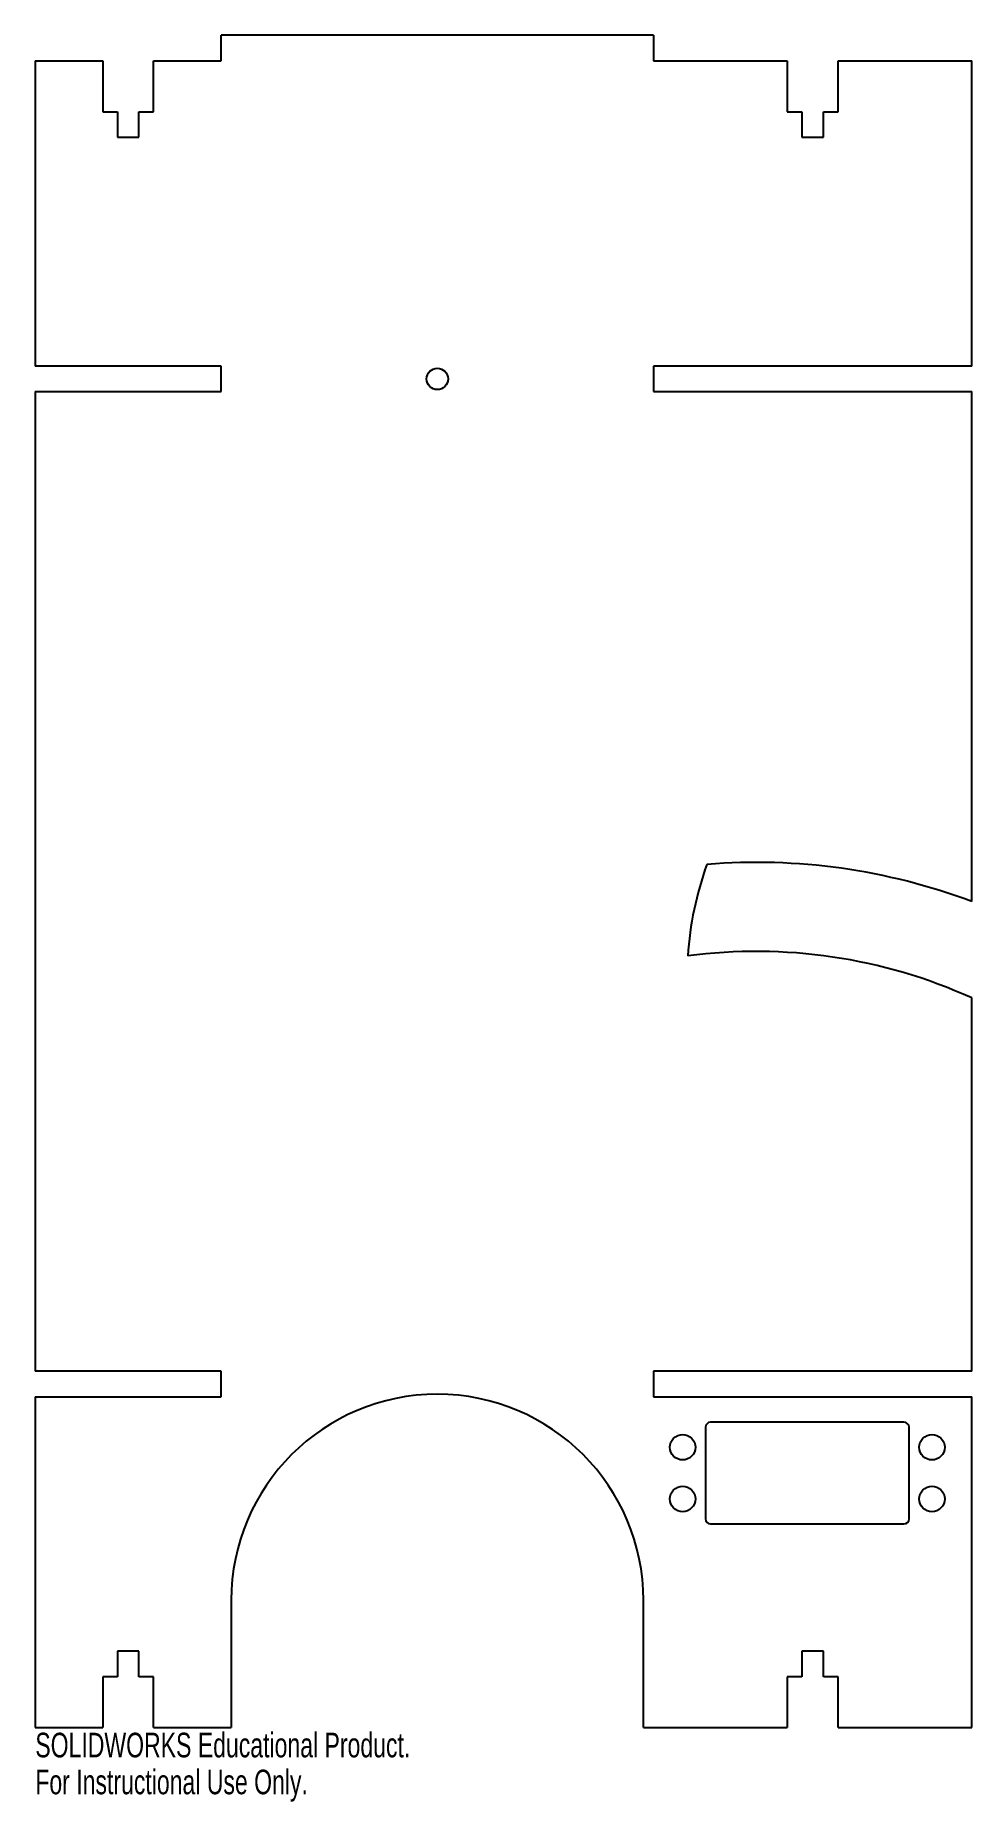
# Model space of a CAD drawing. Header units: millimetres. Extents: x -92 to 92, y -181 to 166.
import ezdxf

# ---------------------------------------------------------------- set-up
doc = ezdxf.new("R2010")
doc.units = ezdxf.units.MM
doc.styles.add('SLDTEXTSTYLE0', font='TXT', dxfattribs={"width": 0.7})

msp = doc.modelspace()

# ---------------------------------------------------------------- linework, layer by layer
at = {"color": 7, "linetype": 'Continuous', "lineweight": 25}
for p, q in [((29.5, 166.25), (-55.5, 166.25)), ((-55.5, 161.25), (-55.5, 166.25)), ((29.5, 166.25), (29.5, 161.25)), ((-92, 161.25), (-78.75, 161.25)), ((-92, 161.25), (-92, 101.25)), ((-78.75, 161.25), (-78.75, 151.25)), ((-68.75, 161.25), (-55.5, 161.25)), ((-68.75, 151.25), (-68.75, 161.25)), ((29.5, 161.25), (55.75, 161.25)), ((55.75, 161.25), (55.75, 151.25)), ((65.75, 161.25), (92, 161.25)), ((65.75, 151.25), (65.75, 161.25)), ((92, 101.25), (92, 161.25)), ((-78.75, 151.25), (-75.85, 151.25)), ((-75.85, 151.25), (-75.85, 146.25)), ((-71.65, 151.25), (-68.75, 151.25)), ((-71.65, 146.25), (-71.65, 151.25)), ((55.75, 151.25), (58.65, 151.25)), ((58.65, 151.25), (58.65, 146.25)), ((62.85, 151.25), (65.75, 151.25)), ((62.85, 146.25), (62.85, 151.25)), ((-75.85, 146.25), (-71.65, 146.25)), ((58.65, 146.25), (62.85, 146.25)), ((-55.5, 101.25), (-92, 101.25)), ((-55.5, 96.25), (-55.5, 101.25)), ((29.5, 101.25), (29.5, 96.25)), ((92, 101.25), (29.5, 101.25)), ((-92, 96.25), (-55.5, 96.25)), ((-92, 96.25), (-92, -96.25)), ((29.5, 96.25), (92, 96.25)), ((92, -3.95), (92, 96.25)), ((92, -96.25), (92, -22.89)), ((-55.5, -96.25), (-92, -96.25)), ((-55.5, -101.25), (-55.5, -96.25)), ((29.5, -96.25), (29.5, -101.25)), ((92, -96.25), (29.5, -96.25)), ((-92, -101.25), (-55.5, -101.25)), ((-92, -101.25), (-92, -166.25)), ((29.5, -101.25), (92, -101.25)), ((92, -166.25), (92, -101.25)), ((39.7, -107.25), (39.7, -125.25)), ((78.7, -106.25), (40.7, -106.25)), ((79.7, -125.25), (79.7, -107.25)), ((40.7, -126.25), (78.7, -126.25)), ((-53.5, -141.25), (-53.5, -166.25)), ((27.5, -166.25), (27.5, -141.25)), ((-75.85, -151.25), (-75.85, -156.25)), ((-71.65, -151.25), (-75.85, -151.25)), ((-71.65, -156.25), (-71.65, -151.25)), ((58.65, -151.25), (58.65, -156.25)), ((62.85, -151.25), (58.65, -151.25)), ((62.85, -156.25), (62.85, -151.25)), ((-78.75, -156.25), (-78.75, -166.25)), ((-75.85, -156.25), (-78.75, -156.25)), ((-68.75, -156.25), (-71.65, -156.25)), ((-68.75, -166.25), (-68.75, -156.25)), ((55.75, -156.25), (55.75, -166.25)), ((58.65, -156.25), (55.75, -156.25)), ((65.75, -156.25), (62.85, -156.25)), ((65.75, -166.25), (65.75, -156.25)), ((-92, -166.25), (-78.75, -166.25)), ((-68.75, -166.25), (-53.5, -166.25)), ((27.5, -166.25), (55.75, -166.25)), ((65.75, -166.25), (92, -166.25))]:
    msp.add_line(p, q, dxfattribs=at)
for centre, radius in [((-13, 98.75), 2.1), ((35.2, -111.17), 2.5), ((84.2, -111.17), 2.5), ((35.2, -121.33), 2.5), ((84.2, -121.33), 2.5)]:
    msp.add_circle(centre, radius, dxfattribs=at)
for centre, radius, start, end in [((49.7, -116.25), 120, 69.3597, 94.6479), ((100.61, -18.74), 64.53, 159.9783, 176.3606), ((49.7, -116.25), 102.5, 65.6265, 97.5648), ((-13, -141.25), 40.5, 0, 180), ((40.7, -107.25), 1, 90, 180), ((78.7, -107.25), 1, 0, 90), ((40.7, -125.25), 1, 180, 270), ((78.7, -125.25), 1, 270, 0)]:
    msp.add_arc(centre, radius, start, end, dxfattribs=at)

# ---------------------------------------------------------------- texts
at = {"color": 7, "linetype": 'Continuous', "char_height": 4.8336, "attachment_point": 1, "style": 'SLDTEXTSTYLE0'}
for s, insert in [('SOLIDWORKS Educational Product.', (-92, -167.27)), ('For Instructional Use Only.', (-92, -174.52))]:
    msp.add_mtext(s, dxfattribs=dict(at, insert=insert))

doc.saveas('drawing.dxf')
